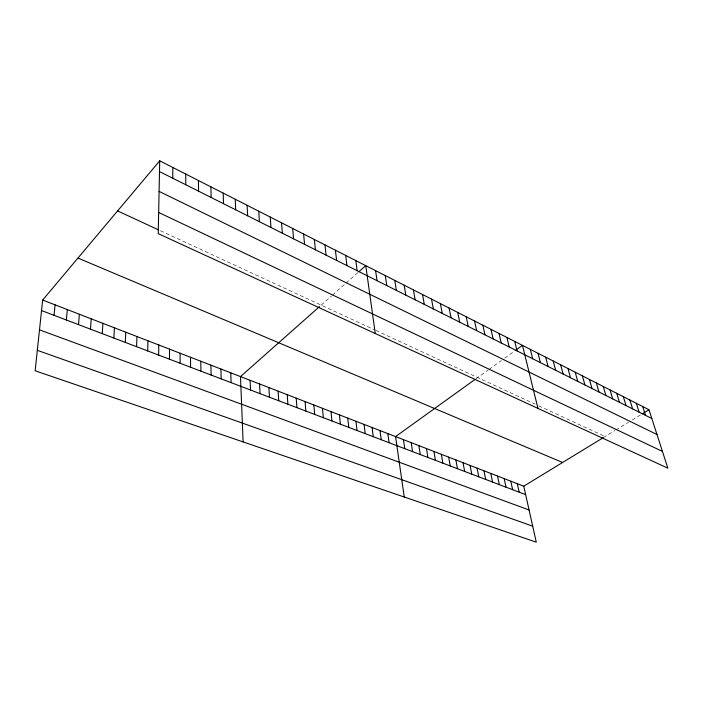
<?xml version="1.0" encoding="UTF-8"?>
<svg xmlns="http://www.w3.org/2000/svg" width="703" height="703" viewBox="0 0 703 703"><rect width="100%" height="100%" fill="white"/><g stroke="black" fill="none" stroke-linecap="round" stroke-linejoin="round"><path stroke-width="0.53" stroke-dasharray="3.52 2.64" d="M321.174 305.137L331.605 295.901M332.414 295.181L345.27 283.792M346.017 283.133L358.082 272.448M476.036 378.741L488.19 370.006M488.998 369.426L501.353 360.542M504.684 358.152L513.937 351.5M603.271 437.644L614.923 430.535M615.819 429.981L628.535 422.222M632.208 419.972L640.547 414.884M160.398 230.725L374.971 330.032M375.877 330.454L535.168 404.172M538.753 405.833L605.09 436.537"/><path stroke-width="1.05" d="M180.073 363.24L180.109 353.231M172.745 178.219L172.85 167.499M169.441 359.189L169.537 349.145M158.641 355.085L158.825 344.997M159.713 160.82L158.228 233.642L667.85 468.18L648.983 409.735L159.713 160.82L42.663 300.049L35.15 370.789L536.284 542.18L523.753 486.195L42.663 300.049M147.692 350.92L147.964 340.788M136.584 346.702L136.936 336.526M125.319 342.414L125.749 332.194M113.877 338.064L114.404 327.809M102.269 333.653L102.884 323.354M90.494 329.171L91.197 318.828M78.534 324.628L79.342 314.241M66.39 320.006L67.295 309.584M54.061 315.322L55.071 304.847M319.549 306.57L240.496 376.597L243.115 441.915M358.846 271.762L365.762 265.646L375.279 333.538M475.21 379.33L395.552 436.589L404.26 497.03M515.633 350.279L522.47 345.366L537.971 408.408M523.753 486.195L603.271 437.644M642.314 413.803L648.983 409.735M37.321 350.322L532.698 526.169M39.5 329.856L529.078 510M41.547 310.559L525.642 494.631M77.945 258.071L562.593 462.486M117.594 210.918L158.509 229.855M158.658 212.464L662.437 451.423M159.089 191.374L656.989 434.533M159.493 171.576L651.822 418.513M642.691 406.527L645.503 415.341M636.32 403.285L639.106 412.134M629.862 400.007L632.63 408.882M623.333 396.677L626.074 405.596M616.716 393.32L619.44 402.265M610.019 389.91L612.708 398.891M603.236 386.457L605.898 395.481M596.364 382.959L599 392.019M589.404 379.418L592.014 388.513M582.348 375.833L584.94 384.963M575.212 372.195L577.761 381.369M567.971 368.513L570.493 377.722M560.643 364.787L563.129 374.031M553.208 361.008L555.669 370.288M545.677 357.177L548.103 366.491M538.05 353.293L540.44 362.643M530.308 349.356L532.663 358.75M514.754 341.438L517.03 350.902M506.933 337.466L509.174 346.966M499.007 333.433L501.213 342.967M490.975 329.347L493.137 338.916M482.829 325.199L484.947 334.813M517.303 483.708L519.165 492.17M510.791 481.186L512.628 489.683M474.578 320.999L476.652 330.647M504.2 478.638L506.011 487.17M466.203 316.745L468.233 326.429M497.531 476.054L499.315 484.622M490.791 473.444L492.548 482.047M457.715 312.422L459.692 322.15M483.972 470.808L485.694 479.446M449.103 308.046L451.036 317.8M477.073 468.136L478.769 476.81M440.368 303.599L442.249 313.397M470.096 465.439L471.757 474.147M463.031 462.706L464.665 471.449M431.51 299.091L433.347 308.925M455.887 459.938L457.486 468.716M422.529 294.522L424.304 304.399M448.663 457.143L450.228 465.957M413.408 289.882L415.13 299.794M441.343 454.314L442.881 463.163M433.944 451.449L435.438 460.333M404.163 285.181L405.824 295.128M426.449 448.549L427.907 457.468M394.77 280.4L396.378 290.392M418.865 445.614L420.289 454.577M411.185 442.644L412.573 451.642M385.244 275.558L386.791 285.576M403.417 439.639L404.77 448.672M375.578 270.637L377.054 280.699M387.819 433.602L389.093 442.714M379.998 430.579L381.228 439.718M355.797 260.576L357.142 270.708M372.08 427.512L373.267 436.695M345.674 255.426L346.957 265.602M364.066 424.41L365.2 433.628M355.946 421.273L357.045 430.526M335.401 250.198L336.605 260.409M347.73 418.092L348.785 427.38M324.971 244.89L326.095 255.136M339.408 414.867L340.41 424.199M314.364 239.495L315.427 249.785M330.99 411.606L331.939 420.983M322.457 408.311L323.362 417.714M303.599 234.02L304.575 244.345M313.81 404.963L314.672 414.41M292.659 228.457L293.555 238.818M305.058 401.58L305.867 411.062M296.191 398.153L296.947 407.67M281.551 222.798L282.36 233.203M287.211 394.673L287.905 404.234M270.251 217.051L270.971 227.491M278.116 391.149L278.748 400.754M258.774 211.216L259.407 221.682M268.898 387.59L269.477 397.23M259.556 383.97L260.075 393.654M247.105 205.276L247.641 215.786M250.092 380.305L250.549 390.033M235.241 199.239L235.681 209.784M230.769 372.836L231.102 382.634M223.185 193.105L223.519 203.685M220.918 369.022L221.173 378.864M210.918 186.866L211.155 197.481M210.926 365.156L211.111 375.042M200.794 361.237L200.909 371.158M198.439 180.522L198.571 191.172M190.522 357.256L190.566 367.23M185.75 174.063L185.768 184.757"/></g></svg>
